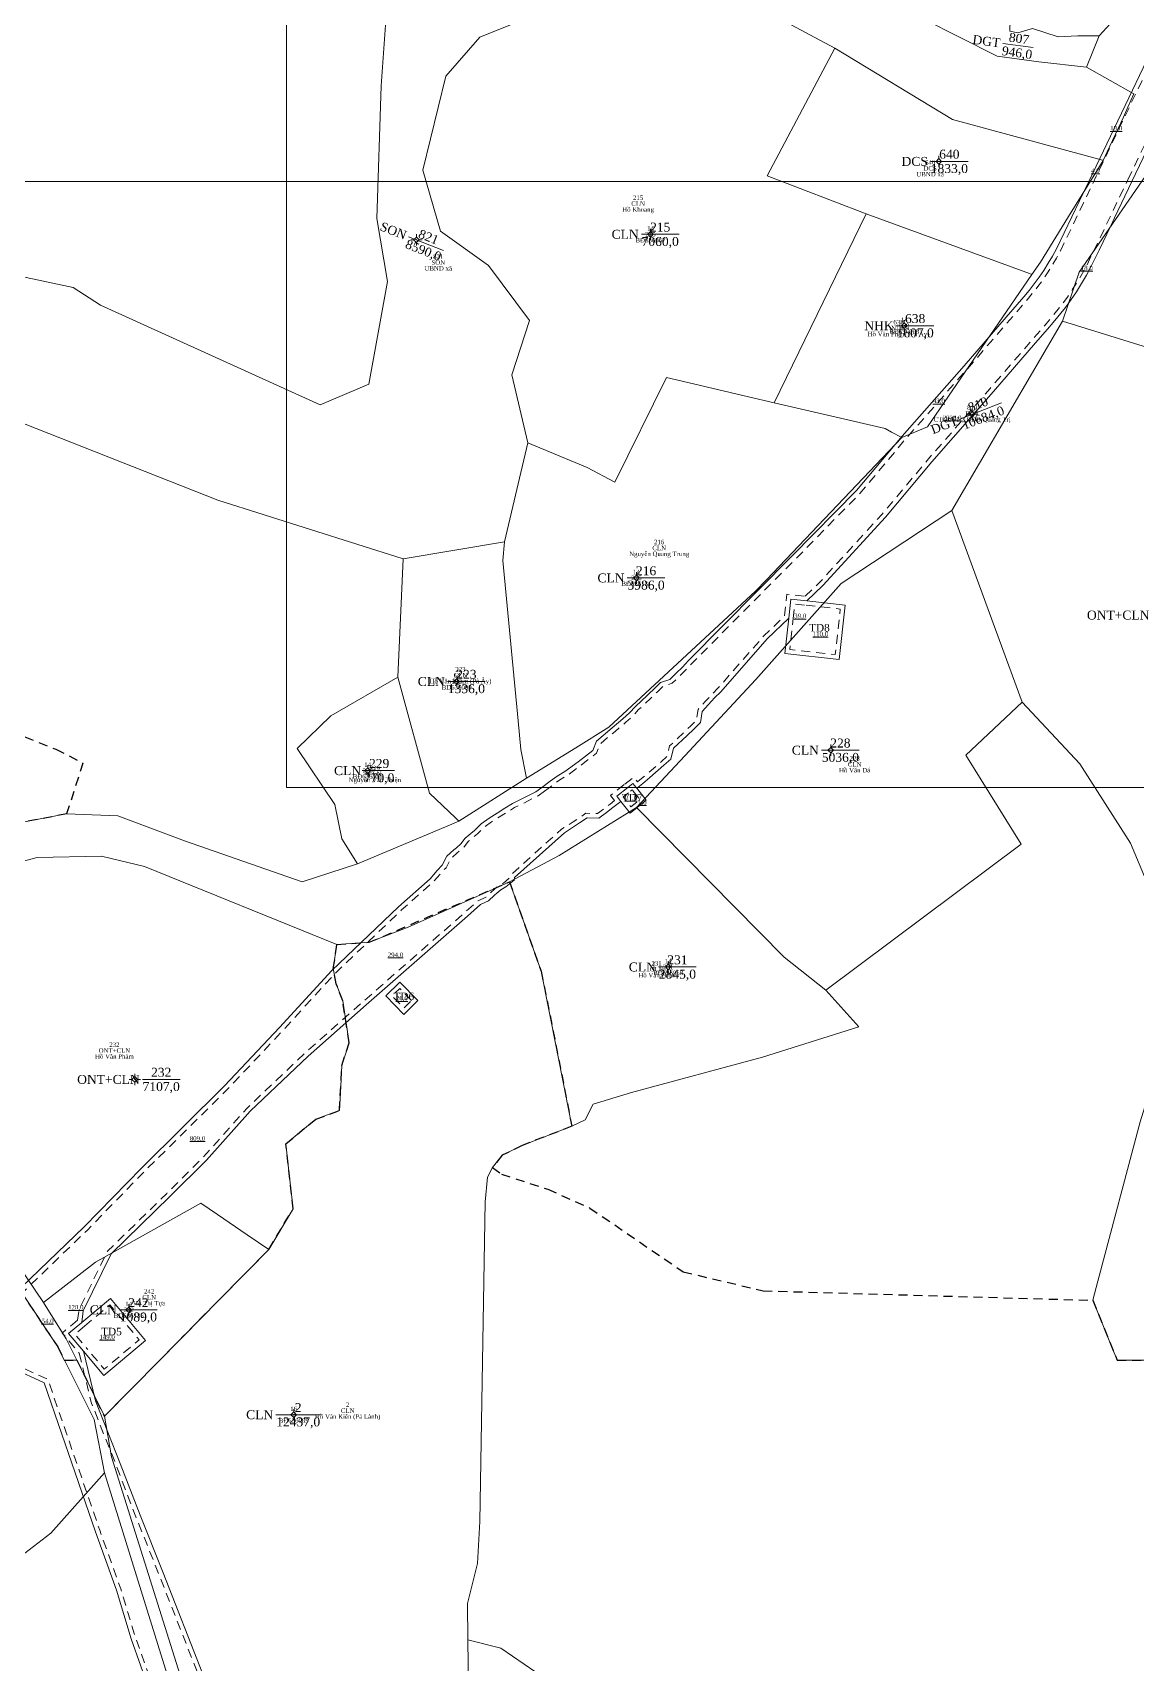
# Model space of a CAD drawing. Header units: metres. Extents: x 542180 to 550635, y 1840441 to 1846931.
# Drawn here: x 548022.1 to 548268.6, y 1840932.3 to 1841296.4 of the extents above; entities that cross this region are included whole.
import ezdxf
from ezdxf.enums import TextEntityAlignment as Align

# ---------------------------------------------------------------- set-up
doc = ezdxf.new("R2010")
doc.units = ezdxf.units.M
doc.header["$MEASUREMENT"] = 0
doc.linetypes.add('DGN Style 2', pattern=[3.355162, 2.013097, -1.342065])
for name, color, linetype, lineweight in [('Level 10', 7, 'Continuous', 0), ('Level 11', 7, 'Continuous', 0), ('Level 13', 7, 'Continuous', 0), ('Level 15', 7, 'Continuous', 0), ('Level 19', 7, 'Continuous', 0), ('Level 2', 7, 'Continuous', 0), ('Level 28', 7, 'Continuous', 0), ('Level 30', 7, 'Continuous', 0), ('Level 34', 7, 'Continuous', 0), ('Level 4', 7, 'Continuous', 0), ('Level 5', 7, 'Continuous', 0), ('Level 6', 7, 'Continuous', 0), ('Level 62', 7, 'Continuous', 0)]:
    doc.layers.add(name, color=color, linetype=linetype, lineweight=lineweight)
doc.styles.add('Style-Times New Roman', font='times.ttf')

# ---------------------------------------------------------------- blocks, each defined once
blk = doc.blocks.new('CENTRD')
at = {"layer": 'Level 11', "linetype": 'Continuous', "lineweight": 0}
h = blk.add_hatch(color=1, dxfattribs=at)
edge = h.paths.add_edge_path()
edge.add_arc((0, 0), 1.5, 0, 360)
at = {"layer": 'Level 11', "color": 1, "linetype": 'Continuous', "lineweight": 0}
for p, q in [((-6.25, 0), (-12.5, 0)), ((0, 6.25), (-6.25, 0)), ((-6.25, 0), (0, -6.25)), ((0, 12.5), (0, 6.25)), ((6.25, 0), (0, 6.25)), ((0, -6.25), (6.25, 0)), ((12.5, 0), (6.25, 0)), ((0, -6.25), (0, -12.5))]:
    blk.add_line(p, q, dxfattribs=at)
blk = doc.blocks.new('N_THUA_304')
at = {"layer": 'Level 13', "color": 1, "linetype": 'Continuous', "lineweight": 0}
blk.add_line((-2.038576, 0), (6.371424, 0), dxfattribs=at)
at = {"layer": 'Level 13', "color": 5, "linetype": 'Continuous', "lineweight": 0, "style": 'Style-Times New Roman'}
blk.add_text('215', height=2, dxfattribs=at).set_placement((2.166424, 1.6), align=Align.MIDDLE_CENTER)
at = {"layer": 'Level 2', "color": 3, "linetype": 'Continuous', "lineweight": 0, "style": 'Style-Times New Roman'}
blk.add_text('CLN', height=2, dxfattribs=at).set_placement((-2.638576, 0), align=Align.MIDDLE_RIGHT)
at = {"layer": 'Level 4', "color": 1, "linetype": 'Continuous', "lineweight": 0, "style": 'Style-Times New Roman'}
blk.add_text('7060,0', height=2, dxfattribs=at).set_placement((2.166424, -1.6), align=Align.MIDDLE_CENTER)
blk = doc.blocks.new('N_THUA_305')
at = {"layer": 'Level 13', "color": 1, "linetype": 'Continuous', "lineweight": 0}
blk.add_line((-2.042545, 0), (6.367455, 0), dxfattribs=at)
at = {"layer": 'Level 13', "color": 5, "linetype": 'Continuous', "lineweight": 0, "style": 'Style-Times New Roman'}
blk.add_text('216', height=2, dxfattribs=at).set_placement((2.162455, 1.6), align=Align.MIDDLE_CENTER)
at = {"layer": 'Level 2', "color": 3, "linetype": 'Continuous', "lineweight": 0, "style": 'Style-Times New Roman'}
blk.add_text('CLN', height=2, dxfattribs=at).set_placement((-2.642545, 0), align=Align.MIDDLE_RIGHT)
at = {"layer": 'Level 4', "color": 1, "linetype": 'Continuous', "lineweight": 0, "style": 'Style-Times New Roman'}
blk.add_text('3986,0', height=2, dxfattribs=at).set_placement((2.162455, -1.6), align=Align.MIDDLE_CENTER)
blk = doc.blocks.new('N_THUA_306')
at = {"layer": 'Level 13', "color": 1, "linetype": 'Continuous', "lineweight": 0}
blk.add_line((1.701696, 0), (10.111696, 0), dxfattribs=at)
at = {"layer": 'Level 13', "color": 5, "linetype": 'Continuous', "lineweight": 0, "style": 'Style-Times New Roman'}
blk.add_text('220', height=2, dxfattribs=at).set_placement((5.906696, 1.6), align=Align.MIDDLE_CENTER)
at = {"layer": 'Level 2', "color": 3, "linetype": 'Continuous', "lineweight": 0, "style": 'Style-Times New Roman'}
blk.add_text('ONT+CLN', height=2, dxfattribs=at).set_placement((1.101696, 0), align=Align.MIDDLE_RIGHT)
at = {"layer": 'Level 4', "color": 1, "linetype": 'Continuous', "lineweight": 0, "style": 'Style-Times New Roman'}
blk.add_text('7322,0', height=2, dxfattribs=at).set_placement((5.906696, -1.6), align=Align.MIDDLE_CENTER)
blk = doc.blocks.new('N_THUA_307')
at = {"layer": 'Level 13', "color": 1, "linetype": 'Continuous', "lineweight": 0}
blk.add_line((-2.042545, 0), (6.367455, 0), dxfattribs=at)
at = {"layer": 'Level 13', "color": 5, "linetype": 'Continuous', "lineweight": 0, "style": 'Style-Times New Roman'}
blk.add_text('223', height=2, dxfattribs=at).set_placement((2.162455, 1.6), align=Align.MIDDLE_CENTER)
at = {"layer": 'Level 2', "color": 3, "linetype": 'Continuous', "lineweight": 0, "style": 'Style-Times New Roman'}
blk.add_text('CLN', height=2, dxfattribs=at).set_placement((-2.642545, 0), align=Align.MIDDLE_RIGHT)
at = {"layer": 'Level 4', "color": 1, "linetype": 'Continuous', "lineweight": 0, "style": 'Style-Times New Roman'}
blk.add_text('1336,0', height=2, dxfattribs=at).set_placement((2.162455, -1.6), align=Align.MIDDLE_CENTER)
blk = doc.blocks.new('N_THUA_308')
at = {"layer": 'Level 13', "color": 1, "linetype": 'Continuous', "lineweight": 0}
blk.add_line((-2.041552, 0), (6.368448, 0), dxfattribs=at)
at = {"layer": 'Level 13', "color": 5, "linetype": 'Continuous', "lineweight": 0, "style": 'Style-Times New Roman'}
blk.add_text('228', height=2, dxfattribs=at).set_placement((2.163448, 1.6), align=Align.MIDDLE_CENTER)
at = {"layer": 'Level 2', "color": 3, "linetype": 'Continuous', "lineweight": 0, "style": 'Style-Times New Roman'}
blk.add_text('CLN', height=2, dxfattribs=at).set_placement((-2.641552, 0), align=Align.MIDDLE_RIGHT)
at = {"layer": 'Level 4', "color": 1, "linetype": 'Continuous', "lineweight": 0, "style": 'Style-Times New Roman'}
blk.add_text('5036,0', height=2, dxfattribs=at).set_placement((2.163448, -1.6), align=Align.MIDDLE_CENTER)
blk = doc.blocks.new('N_THUA_309')
at = {"layer": 'Level 13', "color": 1, "linetype": 'Continuous', "lineweight": 0}
blk.add_line((-0.872776, 0), (5.983224, 0), dxfattribs=at)
at = {"layer": 'Level 13', "color": 5, "linetype": 'Continuous', "lineweight": 0, "style": 'Style-Times New Roman'}
blk.add_text('229', height=2, dxfattribs=at).set_placement((2.555224, 1.6), align=Align.MIDDLE_CENTER)
at = {"layer": 'Level 2', "color": 3, "linetype": 'Continuous', "lineweight": 0, "style": 'Style-Times New Roman'}
blk.add_text('CLN', height=2, dxfattribs=at).set_placement((-1.472776, 0), align=Align.MIDDLE_RIGHT)
at = {"layer": 'Level 4', "color": 1, "linetype": 'Continuous', "lineweight": 0, "style": 'Style-Times New Roman'}
blk.add_text('770,0', height=2, dxfattribs=at).set_placement((2.555224, -1.6), align=Align.MIDDLE_CENTER)
blk = doc.blocks.new('N_THUA_310')
at = {"layer": 'Level 13', "color": 1, "linetype": 'Continuous', "lineweight": 0}
blk.add_line((-2.138268, 0), (6.271732, 0), dxfattribs=at)
at = {"layer": 'Level 13', "color": 5, "linetype": 'Continuous', "lineweight": 0, "style": 'Style-Times New Roman'}
blk.add_text('231', height=2, dxfattribs=at).set_placement((2.066732, 1.6), align=Align.MIDDLE_CENTER)
at = {"layer": 'Level 2', "color": 3, "linetype": 'Continuous', "lineweight": 0, "style": 'Style-Times New Roman'}
blk.add_text('CLN', height=2, dxfattribs=at).set_placement((-2.738268, 0), align=Align.MIDDLE_RIGHT)
at = {"layer": 'Level 4', "color": 1, "linetype": 'Continuous', "lineweight": 0, "style": 'Style-Times New Roman'}
blk.add_text('2845,0', height=2, dxfattribs=at).set_placement((2.066732, -1.6), align=Align.MIDDLE_CENTER)
blk = doc.blocks.new('N_THUA_311')
at = {"layer": 'Level 13', "color": 1, "linetype": 'Continuous', "lineweight": 0}
blk.add_line((1.698706, 0), (10.108706, 0), dxfattribs=at)
at = {"layer": 'Level 13', "color": 5, "linetype": 'Continuous', "lineweight": 0, "style": 'Style-Times New Roman'}
blk.add_text('232', height=2, dxfattribs=at).set_placement((5.903706, 1.6), align=Align.MIDDLE_CENTER)
at = {"layer": 'Level 2', "color": 3, "linetype": 'Continuous', "lineweight": 0, "style": 'Style-Times New Roman'}
blk.add_text('ONT+CLN', height=2, dxfattribs=at).set_placement((1.098706, 0), align=Align.MIDDLE_RIGHT)
at = {"layer": 'Level 4', "color": 1, "linetype": 'Continuous', "lineweight": 0, "style": 'Style-Times New Roman'}
blk.add_text('7107,0', height=2, dxfattribs=at).set_placement((5.903706, -1.6), align=Align.MIDDLE_CENTER)
blk = doc.blocks.new('N_THUA_312')
at = {"layer": 'Level 13', "color": 1, "linetype": 'Continuous', "lineweight": 0}
blk.add_line((-2.047505, 0), (6.362495, 0), dxfattribs=at)
at = {"layer": 'Level 13', "color": 5, "linetype": 'Continuous', "lineweight": 0, "style": 'Style-Times New Roman'}
blk.add_text('242', height=2, dxfattribs=at).set_placement((2.157495, 1.6), align=Align.MIDDLE_CENTER)
at = {"layer": 'Level 2', "color": 3, "linetype": 'Continuous', "lineweight": 0, "style": 'Style-Times New Roman'}
blk.add_text('CLN', height=2, dxfattribs=at).set_placement((-2.647505, 0), align=Align.MIDDLE_RIGHT)
at = {"layer": 'Level 4', "color": 1, "linetype": 'Continuous', "lineweight": 0, "style": 'Style-Times New Roman'}
blk.add_text('1089,0', height=2, dxfattribs=at).set_placement((2.157495, -1.6), align=Align.MIDDLE_CENTER)
blk = doc.blocks.new('N_THUA_313')
at = {"layer": 'Level 13', "color": 1, "linetype": 'Continuous', "lineweight": 0}
blk.add_line((-1.777079, 0), (6.632921, 0), dxfattribs=at)
at = {"layer": 'Level 13', "color": 5, "linetype": 'Continuous', "lineweight": 0, "style": 'Style-Times New Roman'}
blk.add_text('638', height=2, dxfattribs=at).set_placement((2.427921, 1.6), align=Align.MIDDLE_CENTER)
at = {"layer": 'Level 2', "color": 3, "linetype": 'Continuous', "lineweight": 0, "style": 'Style-Times New Roman'}
blk.add_text('NHK', height=2, dxfattribs=at).set_placement((-2.377079, 0), align=Align.MIDDLE_RIGHT)
at = {"layer": 'Level 4', "color": 1, "linetype": 'Continuous', "lineweight": 0, "style": 'Style-Times New Roman'}
blk.add_text('1607,0', height=2, dxfattribs=at).set_placement((2.427921, -1.6), align=Align.MIDDLE_CENTER)
blk = doc.blocks.new('N_THUA_314')
at = {"layer": 'Level 13', "color": 1, "linetype": 'Continuous', "lineweight": 0}
blk.add_line((-1.84954, 0), (6.56046, 0), dxfattribs=at)
at = {"layer": 'Level 13', "color": 5, "linetype": 'Continuous', "lineweight": 0, "style": 'Style-Times New Roman'}
blk.add_text('640', height=2, dxfattribs=at).set_placement((2.35546, 1.6), align=Align.MIDDLE_CENTER)
at = {"layer": 'Level 2', "color": 3, "linetype": 'Continuous', "lineweight": 0, "style": 'Style-Times New Roman'}
blk.add_text('DCS', height=2, dxfattribs=at).set_placement((-2.44954, 0), align=Align.MIDDLE_RIGHT)
at = {"layer": 'Level 4', "color": 1, "linetype": 'Continuous', "lineweight": 0, "style": 'Style-Times New Roman'}
blk.add_text('1833,0', height=2, dxfattribs=at).set_placement((2.35546, -1.6), align=Align.MIDDLE_CENTER)
blk = doc.blocks.new('N_THUA_316')
at = {"layer": 'Level 13', "color": 1, "linetype": 'Continuous', "lineweight": 0}
blk.add_line((-0.629344, 0.087109), (6.161911, -0.852883), dxfattribs=at)
at = {"layer": 'Level 13', "color": 5, "linetype": 'Continuous', "lineweight": 0, "style": 'Style-Times New Roman'}
blk.add_text('807', height=2, rotation=352.119645, dxfattribs=at).set_placement((2.985652, 1.202004), align=Align.MIDDLE_CENTER)
at = {"layer": 'Level 2', "color": 3, "linetype": 'Continuous', "lineweight": 0, "style": 'Style-Times New Roman'}
blk.add_text('DGT', height=2, rotation=352.119645, dxfattribs=at).set_placement((-1.223678, 0.169372), align=Align.MIDDLE_RIGHT)
at = {"layer": 'Level 4', "color": 1, "linetype": 'Continuous', "lineweight": 0, "style": 'Style-Times New Roman'}
blk.add_text('946,0', height=2, rotation=352.119645, dxfattribs=at).set_placement((2.546916, -1.967777), align=Align.MIDDLE_CENTER)
blk = doc.blocks.new('N_THUA_317')
at = {"layer": 'Level 13', "color": 1, "linetype": 'Continuous', "lineweight": 0}
blk.add_line((-2.771403, -1.074928), (6.516439, 2.527493), dxfattribs=at)
at = {"layer": 'Level 13', "color": 5, "linetype": 'Continuous', "lineweight": 0, "style": 'Style-Times New Roman'}
blk.add_text('810', height=2, rotation=21.199484, dxfattribs=at).set_placement((1.293932, 2.218006), align=Align.MIDDLE_CENTER)
at = {"layer": 'Level 2', "color": 3, "linetype": 'Continuous', "lineweight": 0, "style": 'Style-Times New Roman'}
blk.add_text('DGT', height=2, rotation=21.199484, dxfattribs=at).set_placement((-3.3308, -1.291898), align=Align.MIDDLE_RIGHT)
at = {"layer": 'Level 4', "color": 1, "linetype": 'Continuous', "lineweight": 0, "style": 'Style-Times New Roman'}
blk.add_text('10684,0', height=2, rotation=21.199484, dxfattribs=at).set_placement((2.451104, -0.765441), align=Align.MIDDLE_CENTER)
blk = doc.blocks.new('N_THUA_319')
at = {"layer": 'Level 13', "color": 1, "linetype": 'Continuous', "lineweight": 0}
blk.add_line((-1.774494, 0.698723), (6.050722, -2.382526), dxfattribs=at)
at = {"layer": 'Level 13', "color": 5, "linetype": 'Continuous', "lineweight": 0, "style": 'Style-Times New Roman'}
blk.add_text('821', height=2, rotation=338.507514, dxfattribs=at).set_placement((2.72432, 0.646844), align=Align.MIDDLE_CENTER)
at = {"layer": 'Level 2', "color": 3, "linetype": 'Continuous', "lineweight": 0, "style": 'Style-Times New Roman'}
blk.add_text('SON', height=2, rotation=338.507514, dxfattribs=at).set_placement((-2.332774, 0.918551), align=Align.MIDDLE_RIGHT)
at = {"layer": 'Level 4', "color": 1, "linetype": 'Continuous', "lineweight": 0, "style": 'Style-Times New Roman'}
blk.add_text('8590,0', height=2, rotation=338.507514, dxfattribs=at).set_placement((1.551907, -2.330646), align=Align.MIDDLE_CENTER)
blk = doc.blocks.new('N_THUA_333')
at = {"layer": 'Level 13', "color": 1, "linetype": 'Continuous', "lineweight": 0}
blk.add_line((-3.985218, 0), (5.976782, 0), dxfattribs=at)
at = {"layer": 'Level 13', "color": 5, "linetype": 'Continuous', "lineweight": 0, "style": 'Style-Times New Roman'}
blk.add_text('2', height=2, dxfattribs=at).set_placement((0.995782, 1.6), align=Align.MIDDLE_CENTER)
at = {"layer": 'Level 2', "color": 3, "linetype": 'Continuous', "lineweight": 0, "style": 'Style-Times New Roman'}
blk.add_text('CLN', height=2, dxfattribs=at).set_placement((-4.585218, 0), align=Align.MIDDLE_RIGHT)
at = {"layer": 'Level 4', "color": 1, "linetype": 'Continuous', "lineweight": 0, "style": 'Style-Times New Roman'}
blk.add_text('12437,0', height=2, dxfattribs=at).set_placement((0.995782, -1.6), align=Align.MIDDLE_CENTER)

msp = doc.modelspace()

# ---------------------------------------------------------------- linework, layer by layer
at = {"layer": 'Level 10', "color": 7, "lineweight": 0}
for p, q in [((548257.45, 1841288.67), (548260.26, 1841295.69)), ((548187.74, 1841213.76), (548208.27, 1841255.94)), ((548227.42, 1841189.73), (548252.1, 1841231.94)), ((548252.1, 1841231.94), (548340.64, 1841204.58)), ((548127.53, 1841182.67), (548132.72, 1841204.77)), ((548227.42, 1841189.73), (548243.13, 1841146.9)), ((548104.88, 1841178.87), (548127.53, 1841182.67)), ((548103.68, 1841152.45), (548104.88, 1841178.87)), ((548117.31, 1841120.36), (548132.42, 1841129.9)), ((548029.21, 1841000), (548031.98, 1841000))]:
    msp.add_line(p, q, dxfattribs=at)
at = {"layer": 'Level 10', "color": 7, "lineweight": 0, "flags": 128}
for points in [[(548125.33, 1841315.26), (548134.3604, 1841319.3574), (548138.84, 1841321.39), (548174.23, 1841319.96), (548202.3, 1841310.54), (548213.77, 1841306.17), (548221, 1841299.49), (548237.51, 1841291.12), (548246.83, 1841289.83), (548257.45, 1841288.67)], [(548104.88, 1841178.87), (548063.47, 1841191.99), (548014.76, 1841211.17), (548000, 1841212.3), (548000, 1841233.45), (548000, 1841246.09), (548000, 1841246.1), (548031.15, 1841239.49), (548037.31, 1841235.52), (548086.36, 1841213.27), (548097.19, 1841217.87), (548101.36, 1841240.82), (548098.96, 1841254.89), (548099.93, 1841284.51), (548101.08, 1841300.16), (548118.0374, 1841310.719), (548125.33, 1841315.26)], [(548249.95, 1841314.24), (548247.56, 1841315.52), (548244.26, 1841314.96), (548242.66, 1841306.53), (548240.38, 1841299.34), (548240.32, 1841296.73), (548242.09, 1841296.32), (548245.37, 1841297.27), (548251.13, 1841295.48), (548255.54, 1841295.67), (548260.26, 1841295.69)], [(548132.72, 1841204.77), (548129.14, 1841220.01), (548133.05, 1841232.09), (548123.94, 1841244.41), (548113.18, 1841252.06), (548109.27, 1841265.65), (548114.39, 1841286.66), (548121.96, 1841295.35), (548129.6124, 1841298.4592), (548145.273, 1841304.822), (548147.68, 1841305.8), (548162.5, 1841306.69), (548182.7, 1841302.85), (548201.23, 1841292.91)], [(548260.26, 1841295.69), (548263.54, 1841299.23), (548265.23, 1841302.75), (548265.25, 1841308.5)], [(548201.23, 1841292.91), (548186.15, 1841264.38), (548208.27, 1841255.94)], [(548201.23, 1841292.91), (548227.55, 1841276.98), (548261.0516, 1841267.8803), (548261.2, 1841267.84)], [(548261.2, 1841267.84), (548262.0841, 1841269.7402), (548265.69, 1841277.49), (548266.7185, 1841279.7789), (548268.04, 1841282.72), (548257.45, 1841288.67)], [(548252.1, 1841231.94), (548255.85, 1841242.91), (548275.02, 1841270.76)], [(548245.27, 1841242.38), (548247.18, 1841245.17), (548253.4509, 1841255.31), (548259.5312, 1841265.1417), (548261.2, 1841267.84)], [(548208.27, 1841255.94), (548244.7302, 1841242.5778), (548245.27, 1841242.38)], [(548339.9, 1841256), (548350.52, 1841245.42), (548356.68, 1841232.5), (548361.2, 1841204.17), (548363.19, 1841197.63), (548338.55, 1841172.86), (548329.01, 1841163.46), (548299.88, 1841097.28), (548318.96, 1841093.03), (548318.88, 1841077.08), (548324.23, 1841053), (548319.37, 1841035.41), (548309.02, 1841009.11), (548307.22, 1841000), (548264.32, 1841000), (548258.84, 1841013.36), (548259.9807, 1841017.6403), (548269.46, 1841053.21), (548284.26, 1841100.76)], [(548216.22, 1841205.96), (548221.99, 1841208.39), (548245.27, 1841242.38)], [(548132.72, 1841204.77), (548145.99, 1841199.26), (548152.15, 1841196.03), (548163.64, 1841219.37), (548168.4471, 1841218.251), (548181.9739, 1841215.1022), (548187.74, 1841213.76)], [(548187.74, 1841213.76), (548212.53, 1841207.99), (548213.93, 1841207.2198), (548216.22, 1841205.96)], [(548132.42, 1841129.9), (548143.4349, 1841136.7438), (548150.8, 1841141.32), (548183.58, 1841171.68), (548185.9655, 1841174.1854), (548216.22, 1841205.96)], [(548156.99, 1841123.36), (548167.79, 1841134.89), (548183.64, 1841151.95), (548202.68, 1841173.4), (548227.42, 1841189.73)], [(548127.53, 1841182.67), (548127.14, 1841178.52), (548130.5281, 1841142.703), (548131.13, 1841136.34), (548132.42, 1841129.9)], [(548094.69, 1841110.79), (548091.18, 1841116.36), (548089.63, 1841124.03), (548081.2, 1841136.57), (548088.68, 1841143.87), (548103.68, 1841152.45)], [(548103.68, 1841152.45), (548110.75, 1841126.59), (548116.5656, 1841121.067), (548117.31, 1841120.36)], [(548199.24, 1841082.63), (548242.87, 1841115.17), (548230.52, 1841135.09), (548243.13, 1841146.9)], [(548243.13, 1841146.9), (548256, 1841133.11), (548267.28, 1841115.44), (548273.12, 1841101.56), (548284.26, 1841100.76)], [(548000, 1841114.24), (548002.0295, 1841114.9391), (548012.722, 1841118.6221), (548013.79, 1841118.99), (548018.5989, 1841119.8805), (548019.1501, 1841119.9826), (548029.72, 1841121.94), (548041.17, 1841121.56), (548056.02, 1841115.91), (548082.35, 1841106.81), (548094.69, 1841110.79)], [(548094.69, 1841110.79), (548115.7262, 1841119.6899), (548117.31, 1841120.36)], [(548128.63, 1841106.8), (548139.72, 1841112.68), (548156.99, 1841123.36)], [(548156.99, 1841123.36), (548189.92, 1841090), (548199.24, 1841082.63)], [(548000, 1841105.95), (548001.73, 1841106.58), (548023.12, 1841112.26), (548037.5, 1841112.51), (548047.09, 1841110.19), (548090.09, 1841092.77)], [(548090.09, 1841092.77), (548097.3, 1841093.29), (548098.124, 1841093.6096), (548105.99, 1841096.66), (548126.9929, 1841106.0668), (548128.63, 1841106.8)], [(548128.63, 1841106.8), (548131.58, 1841098.42), (548135.7, 1841086.82), (548140.91, 1841060.57), (548142.52, 1841052.21)], [(548090.09, 1841092.77), (548089.27, 1841087.42), (548089.9, 1841084.04), (548091.3588, 1841080.2392), (548091.37, 1841080.21), (548092.79, 1841070.86), (548091.18, 1841065.8), (548090.8403, 1841059.6796), (548090.62, 1841055.71), (548088.3489, 1841054.8924), (548085.37, 1841053.82), (548078.64, 1841048.32), (548079.411, 1841041.5165), (548080.29, 1841033.76), (548074.88, 1841024.74)], [(548142.52, 1841052.21), (548145.49, 1841053.67), (548147.31, 1841057.16), (548155.82, 1841059.76), (548185.13, 1841067.63), (548206.63, 1841074.4), (548199.24, 1841082.63)], [(548000, 1841059.6), (548005.13, 1841045.9), (548013.61, 1841028.97), (548024.58, 1841012.84)], [(548119.28, 1840937.58), (548119.21, 1840945.67), (548121.48, 1840954.63), (548121.96, 1840963.96), (548123.15, 1841035.37), (548123.68, 1841040.83), (548124.85, 1841043.04), (548126.97, 1841045.74), (548131.44, 1841047.96), (548142.52, 1841052.21)], [(548024.58, 1841012.84), (548036.16, 1841021.86), (548059.72, 1841035.03), (548063.4129, 1841032.5234), (548070.0677, 1841028.0064), (548074.88, 1841024.74)], [(548011.9, 1841026.69), (548027.72, 1841002.94), (548029.2, 1841000), (548029.21, 1841000)], [(548038.15, 1840987.46), (548050.3653, 1840999.8582), (548064.0185, 1841013.7159), (548074.88, 1841024.74)], [(548024.58, 1841012.84), (548029.64, 1841004.77), (548031.98, 1841000)], [(548029.21, 1841000), (548035.9, 1840986.74), (548038.15, 1840974.83)], [(548031.98, 1841000), (548031.99, 1841000), (548038.15, 1840987.46)], [(548038.15, 1840987.46), (548039.77, 1840978.45), (548058.71, 1840918.07), (548076.52, 1840868.83)], [(548007.74, 1840947.2), (548026.2, 1840961.4), (548038.15, 1840974.83)], [(548038.15, 1840974.83), (548055.9, 1840917.87), (548074.4, 1840867.28), (548076.0531, 1840862.9986), (548078.4, 1840856.92)], [(548076.52, 1840868.83), (548076.9068, 1840869.5116), (548084.51, 1840882.91), (548086.5955, 1840884.3158), (548096.69, 1840891.12), (548110.86, 1840909.06), (548116.91, 1840918.47), (548119.46, 1840926.73), (548119.28, 1840937.58)], [(548119.28, 1840937.58), (548126.71, 1840935.67), (548144.94, 1840923.19), (548147.47, 1840899.46), (548145.96, 1840893.46), (548144.59, 1840886.11), (548144.81, 1840880.52), (548145.37, 1840878.01), (548144.34, 1840871.92), (548141.7, 1840866), (548142.53, 1840860.37), (548145.31, 1840847.02), (548142.17, 1840830.31)]]:
    msp.add_lwpolyline(points, dxfattribs=at)
at = {"layer": 'Level 30', "color": 5, "linetype": 'Continuous', "lineweight": 0}
for p, q in [((548156.9089, 1841127.8482), (548157.0416, 1841127.6809)), ((548157.0416, 1841127.6809), (548157.2457, 1841127.8482))]:
    msp.add_line(p, q, dxfattribs=at)
at = {"layer": 'Level 30', "color": 5, "linetype": 'Continuous', "lineweight": 0, "flags": 128}
for points in [[(548257.9459, 1841263.1113), (548279.0666, 1841307.2477)], [(548267.5966, 1841263.1113), (548286.0558, 1841301.6859)], [(548135.8367, 1841127.8482), (548137.7189, 1841129.2379), (548139.2776, 1841130.4132), (548140.9784, 1841131.3927), (548143.9137, 1841133.5835), (548147.1887, 1841136.1313), (548148.0233, 1841138.2022), (548151.5565, 1841141.1397), (548153.9557, 1841143.217), (548155.4071, 1841144.5075), (548156.7285, 1841145.9401), (548159.4103, 1841148.4446), (548159.5633, 1841148.5904), (548160.9607, 1841149.9367), (548162.3445, 1841151.2969), (548164.4052, 1841151.9891), (548165.8094, 1841153.3439), (548167.2297, 1841154.7356), (548168.5861, 1841156.206), (548191.7592, 1841179.5549), (548206.0846, 1841194.1257), (548216.2853, 1841206.2835), (548230.1145, 1841221.9848), (548239.5262, 1841232.8524), (548243.452, 1841237.3856), (548244.6432, 1841238.8104), (548245.7863, 1841240.2741), (548246.8799, 1841241.7752), (548247.9229, 1841243.3118), (548248.9142, 1841244.8823), (548249.8525, 1841246.485), (548250.7369, 1841248.1181), (548255.8829, 1841258.8002), (548257.9459, 1841263.1113)], [(548194.996, 1841169.5201), (548198.5954, 1841172.9721), (548212.5655, 1841188.2066), (548222.9086, 1841200.5475), (548236.6951, 1841216.2858), (548246.1068, 1841227.1534), (548248.7254, 1841230.1771), (548250.0368, 1841231.6914), (548252.7358, 1841235.0313), (548254.0003, 1841236.7668), (548255.2062, 1841238.5436), (548256.3523, 1841240.3595), (548257.4372, 1841242.2126), (548258.4598, 1841244.1008), (548260.2822, 1841247.8262), (548262.8721, 1841253.2384), (548263.7354, 1841255.0425), (548267.5966, 1841263.1113)], [(548194.996, 1841169.5201), (548203.5884, 1841168.5738), (548202.2529, 1841156.4471), (548190.1262, 1841157.7826), (548190.9964, 1841165.6843)], [(548190.9964, 1841165.6843), (548191.4617, 1841169.9093), (548194.996, 1841169.5201)], [(548157.2457, 1841127.8482), (548158.3629, 1841128.7642), (548159.9586, 1841130.0995), (548163.1095, 1841132.8175), (548164.6644, 1841134.2001), (548165.2682, 1841136.6209), (548168.2877, 1841139.4438), (548169.7761, 1841140.8778), (548171.2501, 1841142.3266), (548171.6477, 1841144.8384), (548173.0409, 1841146.3455), (548174.3964, 1841147.8346), (548175.8145, 1841149.2455), (548186.1448, 1841161.0314), (548190.9964, 1841165.6843)], [(548019.6708, 1841016.2837), (548033.6529, 1841029.7613), (548046.4083, 1841042.8576), (548064.9933, 1841061.2565), (548077.2519, 1841074.2477), (548088.9173, 1841087.0228), (548103.8363, 1841101.2391), (548110.8892, 1841107.4919), (548112.4891, 1841109.2936), (548113.6111, 1841110.5307), (548114.6458, 1841112.4884), (548116.1993, 1841113.9115), (548116.7511, 1841114.4034), (548117.781, 1841115.3032), (548118.7292, 1841116.5545), (548120.815, 1841118.2562), (548122.3137, 1841119.7763), (548124.0452, 1841120.9984), (548125.8326, 1841122.1383), (548127.564, 1841123.2021), (548129.2723, 1841124.2484), (548134.5198, 1841126.8759), (548135.8367, 1841127.8482)], [(548153.4992, 1841124.7446), (548152.5775, 1841125.9066), (548155.0253, 1841127.8482)], [(548157.0416, 1841127.6809), (548159.1644, 1841125.0047), (548155.5605, 1841122.146), (548153.4992, 1841124.7446)], [(548155.0253, 1841127.8482), (548156.1815, 1841128.7653), (548156.9089, 1841127.8482)], [(548033.0882, 1841008.3745), (548033.4396, 1841011.0397), (548039.697, 1841023.7431), (548052.7839, 1841036.5093), (548060.9732, 1841044.6224), (548070.7153, 1841055.559), (548083.6608, 1841067.8661), (548096.6327, 1841079.3405), (548119.2572, 1841099.1597), (548120.7494, 1841100.4963), (548122.164, 1841101.7384), (548123.9253, 1841102.5593), (548125.2785, 1841103.7988), (548125.759, 1841104.2272), (548126.6561, 1841105.011), (548127.8148, 1841105.7033), (548129.6213, 1841107.1771), (548129.7335, 1841107.7647), (548140.8676, 1841117.7275), (548143.3507, 1841119.3474), (548144.2453, 1841119.9354), (548145.9632, 1841121.0835), (548148.5682, 1841121.0219), (548150.2418, 1841122.2596), (548151.6967, 1841123.3568), (548153.4992, 1841124.7446)], [(548108.1659, 1841080.2719), (548104.1103, 1841084.4181), (548100.9648, 1841081.3414), (548105.0205, 1841077.1952), (548108.1659, 1841080.2719)], [(548033.0882, 1841008.3745), (548039.5146, 1841013.7635), (548047.3537, 1841004.4153), (548038.0054, 1840996.5762), (548033.4651, 1841001.9906)], [(548033.0882, 1841008.3745), (548030.1664, 1841005.9244), (548033.4651, 1841001.9906)], [(548033.4651, 1841001.9906), (548036.1436, 1840990.9281), (548041.69, 1840976.9175), (548046.1107, 1840965.3586), (548051.2876, 1840952.4858), (548060.1423, 1840929.8945), (548063.4982, 1840921.3217), (548074.4603, 1840891.4971), (548081.4075, 1840872.7493), (548086.0716, 1840860.5037), (548089.3598, 1840851.4582), (548093.0467, 1840841.0415), (548093.7757, 1840838.9819)], [(548017.6003, 1840998.2127), (548024.7201, 1840994.9571), (548028.682, 1840983.4897), (548036.1612, 1840961.6937), (548040.8613, 1840948.6453), (548044.1266, 1840937.7883), (548048.4354, 1840925.5823)]]:
    msp.add_lwpolyline(points, dxfattribs=at)
at = {"layer": 'Level 34', "color": 2, "linetype": 'DGN Style 2', "lineweight": 30}
for p, q in [((548001.73, 1841146.65), (548027.27, 1841136.4)), ((548027.27, 1841136.4), (548033.36, 1841133.32)), ((548033.36, 1841133.32), (548029.72, 1841121.94)), ((548029.72, 1841121.94), (548013.79, 1841118.99)), ((548097.3, 1841093.29), (548128.63, 1841106.8)), ((548128.63, 1841106.8), (548135.7, 1841086.82)), ((548089.27, 1841087.42), (548090.09, 1841092.77)), ((548090.09, 1841092.77), (548097.3, 1841093.29)), ((548089.9, 1841084.04), (548089.27, 1841087.42)), ((548091.37, 1841080.21), (548089.9, 1841084.04)), ((548135.7, 1841086.82), (548140.91, 1841060.57)), ((548092.79, 1841070.86), (548091.37, 1841080.21)), ((548091.18, 1841065.8), (548092.79, 1841070.86)), ((548090.62, 1841055.71), (548091.18, 1841065.8)), ((548140.91, 1841060.57), (548142.52, 1841052.21)), ((548085.37, 1841053.82), (548090.62, 1841055.71)), ((548078.64, 1841048.32), (548085.37, 1841053.82)), ((548142.52, 1841052.21), (548131.44, 1841047.96)), ((548080.29, 1841033.76), (548078.64, 1841048.32)), ((548131.44, 1841047.96), (548126.97, 1841045.74)), ((548126.97, 1841045.74), (548124.85, 1841043.04)), ((548124.85, 1841043.04), (548126.81, 1841041.52)), ((548126.81, 1841041.52), (548137.18, 1841038.14)), ((548137.18, 1841038.14), (548146.56, 1841033.97)), ((548074.88, 1841024.74), (548080.29, 1841033.76)), ((548146.56, 1841033.97), (548167.4, 1841019.73)), ((548011.9, 1841026.69), (548027.72, 1841002.94)), ((548038.15, 1840987.46), (548074.88, 1841024.74)), ((548167.4, 1841019.73), (548185.29, 1841015.48)), ((548185.29, 1841015.48), (548258.84, 1841013.36)), ((548258.84, 1841013.36), (548264.32, 1841000)), ((548027.72, 1841002.94), (548029.2, 1841000)), ((548029.2, 1841000), (548031.98, 1841000)), ((548031.98, 1841000), (548038.15, 1840987.46)), ((548264.32, 1841000), (548307.22, 1841000))]:
    msp.add_line(p, q, dxfattribs=at)
msp.add_point((548038.15, 1840987.46), dxfattribs=at)
at = {"layer": 'Level 6', "color": 2, "linetype": 'DGN Style 2', "lineweight": 0}
msp.add_line((548156.125434, 1841127.226766), (548156.258134, 1841127.059466), dxfattribs=at)
at = {"layer": 'Level 6', "color": 2, "linetype": 'DGN Style 2', "lineweight": 0, "flags": 128}
for points in [[(548266.694561, 1841263.542955), (548286.017629, 1841303.922841), (548286.858985, 1841305.669228), (548287.703792, 1841307.21723), (548288.654163, 1841308.7122), (548289.701897, 1841310.140559), (548290.842561, 1841311.496014), (548292.071013, 1841312.772369), (548293.381734, 1841313.964113), (548294.768866, 1841315.065901), (548296.226422, 1841316.072796), (548297.747692, 1841316.980466), (548299.248476, 1841317.745085), (548300.413278, 1841318.506169), (548300.925732, 1841318.710013), (548302.631101, 1841319.150069), (548302.918393, 1841319.238391), (548304.183394, 1841319.582109), (548305.831501, 1841320.444037), (548307.758825, 1841320.711457), (548309.744423, 1841320.868666), (548311.829792, 1841320.654038), (548314.023172, 1841320.540036), (548318.583954, 1841318.28552), (548329.885184, 1841319.688462), (548342.449752, 1841319.249449), (548355.281416, 1841320.241503), (548367.77495, 1841320.629325), (548369.829734, 1841320.520087), (548370.98824, 1841320.458389), (548371.928882, 1841320.429698), (548374.2084, 1841320.41449), (548376.440818, 1841320.474935), (548378.632742, 1841320.828118), (548380.856888, 1841321.283256), (548383.068867, 1841321.813287), (548385.310778, 1841322.430185), (548387.555219, 1841322.886426), (548389.662712, 1841323.620565), (548391.791931, 1841324.442763), (548393.892541, 1841325.335421), (548395.962203, 1841326.297663), (548398.001094, 1841327.329542), (548399.342954, 1841328.056358), (548399.994861, 1841328.423543), (548401.962859, 1841329.590372), (548403.886273, 1841330.819227), (548405.767698, 1841332.111457), (548407.530134, 1841333.410522), (548409.051834, 1841335.155184), (548410.854533, 1841336.679282), (548412.536714, 1841338.200528), (548414.170081, 1841339.7796), (548415.027152, 1841340.652007), (548415.718935, 1841341.379879), (548417.132097, 1841343.162551), (548418.615066, 1841344.915041), (548420.018481, 1841346.690275), (548421.361885, 1841348.511341), (548422.526084, 1841350.204794), (548422.917131, 1841352.623057), (548424.160628, 1841354.718517), (548425.234284, 1841356.673207), (548426.24212, 1841358.662573), (548427.183158, 1841360.684361), (548428.056299, 1841362.736469), (548428.860479, 1841364.81648), (548429.595002, 1841366.922212), (548430.258874, 1841369.051174), (548430.802447, 1841371.023454), (548430.500335, 1841373.375879), (548430.97944, 1841375.712075), (548431.349633, 1841377.882303), (548431.639668, 1841380.008263), (548431.619601, 1841382.163408), (548431.524572, 1841384.368298), (548431.449933, 1841385.458112), (548431.002891, 1841390.482079), (548430.567998, 1841397.919174), (548430.317613, 1841412.608848), (548431.329116, 1841430.299477), (548435.10564, 1841446.84675), (548436.123871, 1841453.563429), (548441.164781, 1841461.947089), (548444.70213, 1841467.423159), (548445.988459, 1841468.909338), (548446.280934, 1841469.494558), (548447.032872, 1841470.656165), (548448.195544, 1841472.330278), (548449.321744, 1841474.199904), (548450.971487, 1841475.605685), (548451.879277, 1841477.246777), (548452.505633, 1841478.413897), (548453.778651, 1841480.876139), (548454.717597, 1841482.775593), (548455.865735, 1841484.50033), (548456.687257, 1841486.299437), (548458.156843, 1841489.711156), (548458.305959, 1841490.072505), (548459.072672, 1841491.980093), (548459.786633, 1841493.838587), (548460.253149, 1841495.851951), (548460.948952, 1841497.84409), (548461.714385, 1841500.16016), (548462.210398, 1841501.742663), (548462.796223, 1841503.706864), (548463.394765, 1841505.832139), (548464.56225, 1841507.634157), (548464.963561, 1841509.461969), (548465.40115, 1841511.990966), (548465.963077, 1841515.47955), (548467.437026, 1841521.861283), (548468.314583, 1841524.985102), (548469.050189, 1841527.742909), (548469.43894, 1841529.599422), (548469.226065, 1841531.712972), (548469.689593, 1841534.756737), (548469.846366, 1841535.909967), (548470.107539, 1841538.030845), (548470.660127, 1841540.025821), (548470.823763, 1841542.620693), (548471.834681, 1841543.030357), (548472.402486, 1841543.352066), (548473.93428, 1841543.941999), (548476.058353, 1841544.110313), (548476.377259, 1841548.186778), (548473.267748, 1841553.489267), (548472.415001, 1841566.120177), (548473.225033, 1841572.613302), (548473.564739, 1841575.824793), (548473.646259, 1841576.569666), (548473.890048, 1841578.647365), (548474.69721, 1841580.51075), (548474.866802, 1841582.281754), (548475.074223, 1841584.213222), (548475.303571, 1841586.142259), (548475.527707, 1841587.859142), (548474.948258, 1841589.908032), (548475.277397, 1841592.047106), (548475.59673, 1841593.976095), (548476.299522, 1841597.811369), (548476.684835, 1841599.728264), (548477.05411, 1841601.46263), (548476.775743, 1841603.53316), (548477.742704, 1841607.512564), (548478.239016, 1841609.412291), (548478.756217, 1841611.303463), (548479.269594, 1841613.10033), (548479.481508, 1841615.086043), (548480.260003, 1841617.577562), (548480.69619, 1841618.919775), (548481.321681, 1841620.781571), (548482.033629, 1841622.823328), (548483.457988, 1841624.395018), (548484.778602, 1841627.860603), (548485.507313, 1841629.678553), (548486.255593, 1841631.48543), (548486.956816, 1841633.125071), (548487.109982, 1841635.196182), (548488.776978, 1841638.912218), (548489.505839, 1841640.607951), (548489.609022, 1841641.107005), (548491.072532, 1841644.423758), (548497.264501, 1841657.328203), (548498.765062, 1841660.235809)], [(548258.847939, 1841262.679645), (548279.967937, 1841306.814579), (548280.86257, 1841308.668607), (548281.929214, 1841310.623179), (548283.119339, 1841312.495304), (548284.431401, 1841314.284037), (548285.859735, 1841315.981282), (548287.398106, 1841317.57965), (548289.039373, 1841319.072091), (548290.77653, 1841320.451798), (548292.601663, 1841321.712693), (548294.506779, 1841322.849219), (548296.488854, 1841323.859046), (548298.065008, 1841324.557037), (548298.655302, 1841324.791996), (548300.551808, 1841326.24721), (548300.764787, 1841326.31273), (548302.690421, 1841326.835906), (548304.816944, 1841327.875855), (548306.983911, 1841328.176531), (548309.131804, 1841328.349359), (548311.217448, 1841328.498237), (548313.184934, 1841329.025133), (548317.583311, 1841329.338979), (548329.117252, 1841330.995665), (548354.303638, 1841334.326833), (548366.703453, 1841335.564218), (548369.891041, 1841336.195699), (548370.616057, 1841336.361446), (548372.297547, 1841336.788913), (548373.89481, 1841337.253267), (548375.502501, 1841337.546878), (548377.169537, 1841337.88805), (548378.830148, 1841338.286017), (548380.250365, 1841338.676812), (548382.147333, 1841338.369377), (548384.009702, 1841339.018241), (548385.628854, 1841339.643431), (548387.226365, 1841340.322281), (548388.800227, 1841341.054051), (548390.34638, 1841341.836645), (548391.366806, 1841342.389219), (548391.875347, 1841342.675662), (548393.363532, 1841343.558023), (548394.826243, 1841344.492482), (548396.256909, 1841345.475249), (548397.541727, 1841346.422174), (548399.218106, 1841347.112232), (548400.66308, 1841348.33403), (548401.96249, 1841349.509075), (548403.219317, 1841350.724198), (548403.885241, 1841351.401986), (548404.4048, 1841351.948669), (548405.725287, 1841353.114618), (548406.897438, 1841354.499763), (548407.987924, 1841355.879231), (548409.031814, 1841357.294256), (548409.851802, 1841358.487028), (548411.844262, 1841359.320043), (548412.922663, 1841361.137166), (548413.788604, 1841362.713671), (548414.602446, 1841364.319934), (548415.526911, 1841366.326379), (548416.065491, 1841367.605917), (548416.713518, 1841369.281811), (548417.305907, 1841370.980215), (548417.841326, 1841372.697429), (548418.257839, 1841374.208544), (548419.544753, 1841375.76261), (548419.958762, 1841377.781437), (548420.266067, 1841379.5832), (548420.503832, 1841381.325863), (548420.927697, 1841383.055149), (548421.307587, 1841384.869737), (548421.476455, 1841385.792825), (548421.638728, 1841386.798088), (548421.959736, 1841388.787936)], [(548136.430679, 1841127.043719), (548138.316932, 1841128.436412), (548139.830265, 1841129.577504), (548141.528932, 1841130.555776), (548144.519841, 1841132.78808), (548148.015461, 1841135.507512), (548148.856537, 1841137.594482), (548152.203503, 1841140.377147), (548154.615248, 1841142.465309), (548156.108581, 1841143.793093), (548157.438282, 1841145.234693), (548160.096519, 1841147.717187), (548160.255148, 1841147.868351), (548161.658126, 1841149.220025), (548162.881248, 1841150.422288), (548164.93731, 1841151.11293), (548166.506517, 1841152.626932), (548167.947609, 1841154.039006), (548169.308741, 1841155.514535), (548192.470634, 1841178.852143), (548206.825329, 1841193.45274), (548217.043659, 1841205.631553), (548230.867691, 1841221.326985), (548244.21362, 1841236.737518), (548245.42108, 1841238.181767), (548246.584715, 1841239.671761), (548247.697952, 1841241.199815), (548248.759648, 1841242.763959), (548249.768746, 1841244.362657), (548250.723901, 1841245.994146), (548251.627523, 1841247.662741), (548256.784376, 1841258.367369), (548258.847939, 1841262.679645)], [(548194.641038, 1841170.565234), (548197.880062, 1841173.671615), (548211.813403, 1841188.86603), (548222.149197, 1841201.198212), (548235.941025, 1841216.942595), (548249.269722, 1841232.33318), (548251.942302, 1841235.640386), (548253.182246, 1841237.342184), (548254.369427, 1841239.091402), (548255.497744, 1841240.879128), (548256.565804, 1841242.703463), (548257.570616, 1841244.558818), (548259.382023, 1841248.261747), (548266.694561, 1841263.542954)], [(548190.042159, 1841166.154697), (548190.577177, 1841171.012749), (548194.641038, 1841170.565234)], [(548194.88653, 1841168.52611), (548202.484943, 1841167.68928), (548201.368377, 1841157.550557), (548191.229657, 1841158.667123), (548191.99039, 1841165.574834)], [(548191.99039, 1841165.574832), (548192.346223, 1841168.805851), (548194.886541, 1841168.526109)], [(548157.193522, 1841129.098573), (548157.724987, 1841129.534325), (548159.311098, 1841130.8616), (548162.450631, 1841133.569795), (548163.768928, 1841134.74201), (548164.369433, 1841137.1496), (548167.599286, 1841140.169157), (548169.078679, 1841141.594479), (548170.313952, 1841142.808633), (548170.707434, 1841145.29442), (548172.303983, 1841147.021494), (548173.673554, 1841148.526052), (548175.084989, 1841149.93032), (548185.421348, 1841161.723134), (548190.042159, 1841166.154697)], [(548152.085255, 1841124.918019), (548151.172598, 1841126.068618), (548154.403858, 1841128.63166)], [(548154.403858, 1841128.63166), (548156.343542, 1841130.170221), (548157.193522, 1841129.098573)], [(548136.430672, 1841127.043714), (548135.044509, 1841126.020276), (548129.758196, 1841123.373342), (548128.0869, 1841122.349705), (548126.363238, 1841121.29066), (548124.602678, 1841120.167877), (548122.963195, 1841119.010723), (548121.489098, 1841117.515577), (548119.454002, 1841115.855244), (548118.51612, 1841114.61756), (548117.412801, 1841113.653616), (548116.869786, 1841113.169547), (548115.448985, 1841111.868007), (548114.436391, 1841109.952133), (548113.233354, 1841108.625682), (548111.597282, 1841106.783248), (548104.513139, 1841100.502749), (548089.632314, 1841086.322827), (548077.984833, 1841073.56735), (548065.708936, 1841060.557819), (548047.118313, 1841042.153353), (548034.358259, 1841029.052274), (548020.372169, 1841015.570828), (548019.766488, 1841014.962593), (548018.118361, 1841013.674951), (548016.490457, 1841012.473448), (548015.699041, 1841011.855145), (548014.9458, 1841011.29124), (548013.429461, 1841010.21524), (548011.93858, 1841009.231648), (548010.518904, 1841008.065799), (548008.905444, 1841007.164657), (548007.480391, 1841006.145435), (548005.961856, 1841005.134063), (548004.410397, 1841004.17381), (548002.827874, 1841003.265917), (548001.215931, 1841002.411205), (547999.44544, 1841001.546749), (547997.568712, 1841001.297062), (547996.030079, 1841000.668959), (547994.335306, 1841000.042295), (547992.620699, 1840999.472389), (547990.888016, 1840998.95993), (547989.139124, 1840998.50554), (547987.263235, 1840998.0844), (547985.416803, 1840998.162527), (547983.75883, 1840997.904807), (547981.97885, 1840997.688588), (547980.192625, 1840997.531772), (547978.402115, 1840997.434665), (547976.609406, 1840997.39727), (547974.773049, 1840997.420124), (547972.995241, 1840997.656752), (547969.555115, 1840997.904376), (547967.798185, 1840997.912966), (547965.972564, 1840997.962525), (547961.911872, 1840998.269883), (547946.28157, 1841001.150561), (547927.658019, 1841004.180328), (547920.343102, 1841005.050001), (547911.407093, 1841006.592851), (547869.845035, 1841015.120194), (547847.288916, 1841020.050283), (547828.334078, 1841023.257339), (547814.320891, 1841026.915891), (547810.428512, 1841027.7099), (547808.457708, 1841028.110305), (547804.478664, 1841028.880665), (547800.337121, 1841029.625399), (547798.447294, 1841030.600691), (547796.597436, 1841030.901638), (547794.59305, 1841031.213936), (547791.220618, 1841031.708661), (547788.566113, 1841032.070911), (547782.454858, 1841032.81552), (547780.467654, 1841033.280652), (547776.484523, 1841033.671935), (547771.158854, 1841034.112151), (547768.368525, 1841034.305447), (547766.344614, 1841034.484302), (547764.332626, 1841034.594125), (547758.239156, 1841034.845638), (547752.114198, 1841034.975771), (547750.086269, 1841035.10404), (547748.084711, 1841035.106592), (547741.97952, 1841035.032736), (547741.605101, 1841035.024294), (547739.956009, 1841034.981305), (547733.857676, 1841034.744774), (547729.726944, 1841034.515627), (547727.681866, 1841034.676041), (547723.69449, 1841034.374745), (547719.639825, 1841034.01398), (547717.619891, 1841033.813796), (547709.615291, 1841032.918511), (547699.196511, 1841031.464869), (547682.231883, 1841028.348213)], [(548032.147622, 1841008.89083), (548032.469718, 1841011.33377), (548038.875802, 1841024.339019), (548052.082852, 1841037.222424), (548060.247243, 1841045.310848), (548069.996204, 1841056.255149), (548082.984802, 1841068.603222), (548095.971955, 1841080.091114), (548118.594112, 1841099.908261), (548120.08588, 1841101.244475), (548121.611782, 1841102.584304), (548123.363349, 1841103.400668), (548124.608005, 1841104.540744), (548125.097267, 1841104.976956), (548126.065929, 1841105.823281), (548127.239223, 1841106.5243), (548128.707277, 1841107.721985), (548128.814672, 1841108.284422), (548140.257485, 1841118.523459), (548142.802879, 1841120.183997), (548143.692839, 1841120.768948), (548145.670574, 1841122.090699), (548148.249178, 1841122.029723), (548149.643427, 1841123.060831), (548151.090598, 1841124.152203), (548152.085255, 1841124.918019)], [(548154.28266, 1841125.366042), (548153.982402, 1841125.744582), (548155.646742, 1841127.06474)], [(548156.258145, 1841127.059452), (548157.7595, 1841125.166703), (548155.722494, 1841123.5509), (548154.282648, 1841125.366058)], [(548155.646742, 1841127.06474), (548156.019458, 1841127.360379), (548156.125421, 1841127.226782)], [(547832.26574, 1841015.691311), (547845.853208, 1841013.089423), (547868.485332, 1841008.447421), (547887.195276, 1841004.883464), (547910.095335, 1841000.223221), (547918.942965, 1840998.367745), (547926.103483, 1840996.641354), (547944.392724, 1840991.851781), (547959.890855, 1840988.363745), (547963.440389, 1840987.165385), (547963.744406, 1840987.067643), (547965.880528, 1840986.553083), (547966.429562, 1840986.400771), (547967.990838, 1840985.995992), (547970.106777, 1840985.675762), (547972.194902, 1840985.510225), (547974.396777, 1840985.762211), (547976.658478, 1840985.73403), (547978.839854, 1840985.779634), (547981.018574, 1840985.897828), (547983.192061, 1840986.088613), (547985.357985, 1840986.351695), (547987.470126, 1840986.679965), (547989.574474, 1840987.276156), (547991.740157, 1840987.762455), (547993.848281, 1840988.310171), (547995.244544, 1840988.714689), (547995.926342, 1840988.924563), (547997.995882, 1840989.612501), (548000.036235, 1840990.366947), (548002.037615, 1840991.183883), (548005.971844, 1840993.075413), (548007.890691, 1840994.092848), (548009.501684, 1840995.011927), (548011.624559, 1840996.318713), (548013.432704, 1840997.522962), (548015.419757, 1840998.944183), (548017.757088, 1840999.240592), (548025.525428, 1840995.688441), (548029.627522, 1840983.815261), (548037.104598, 1840962.025448), (548041.811208, 1840948.958976), (548045.077428, 1840938.098916), (548049.38031, 1840925.909681), (548052.343821, 1840917.192349), (548058.0923, 1840900.904442), (548062.743968, 1840887.172854), (548069.844871, 1840868.487346), (548074.183105, 1840856.117273), (548080.194289, 1840839.738974)], [(548033.73075, 1841007.608257), (548039.390905, 1841012.354705), (548045.944903, 1841004.539001), (548038.129103, 1840997.984992), (548034.231348, 1841002.633145)], [(548032.147622, 1841008.89083), (548028.75761, 1841006.048106), (548032.548315, 1841001.527575)], [(548033.730744, 1841007.608251), (548031.57519, 1841005.800694), (548034.231351, 1841002.633142)], [(548032.548315, 1841001.527575), (548035.188111, 1840990.624928), (548040.75806, 1840976.55484), (548045.179729, 1840964.993407), (548050.358171, 1840952.116774), (548059.211184, 1840929.529777), (548062.563197, 1840920.966905), (548073.522149, 1840891.15087), (548080.47138, 1840872.397589), (548085.134376, 1840860.154889), (548088.418522, 1840851.120542), (548092.369816, 1840839.956897)]]:
    msp.add_lwpolyline(points, dxfattribs=at)
msp.add_lwpolyline([(548106.751776, 1841080.287517), (548104.094671, 1841083.00398), (548102.378944, 1841081.32578), (548105.036109, 1841078.609322), (548106.751776, 1841080.287517)], close=True, dxfattribs=at)
at = {"layer": 'Level 62', "color": 7, "linetype": 'Continuous', "lineweight": 0}
for p, q in [((548078.7822, 1841263.1113), (548078.7822, 1841357.4802)), ((548078.7822, 1841263.1113), (548257.9459, 1841263.1113)), ((548257.9459, 1841263.1113), (548267.5966, 1841263.1113)), ((548135.8367, 1841127.8482), (548155.0253, 1841127.8482)), ((548155.0253, 1841127.8482), (548156.9089, 1841127.8482)), ((548156.9089, 1841127.8482), (548157.2457, 1841127.8482)), ((548157.2457, 1841127.8482), (548386.4625, 1841127.8482))]:
    msp.add_line(p, q, dxfattribs=at)
at = {"layer": 'Level 62', "color": 7, "linetype": 'Continuous', "lineweight": 0, "flags": 128}
for points in [[(548078.7822, 1841263.1113), (547556.4625, 1841263.1113), (547556.4625, 1840685.6113), (548386.4625, 1840685.6113), (548386.4625, 1841127.8482)], [(548078.7822, 1841263.1113), (548078.7822, 1841127.8482), (548135.8367, 1841127.8482)], [(548267.5966, 1841263.1113), (548386.4625, 1841263.1113), (548386.4625, 1841127.8482)]]:
    msp.add_lwpolyline(points, dxfattribs=at)

# ---------------------------------------------------------------- block references
at = {"layer": 'Level 11', "color": 1, "linetype": 'Continuous', "lineweight": 0, "xscale": 0.1, "yscale": 0.1, "zscale": 0.1}
for p in [(548224.48, 1841267.64), (548107.83, 1841250.13), (548160.1, 1841251.36), (548216.77, 1841230.95), (548231.93, 1841211.18), (548156.95, 1841174.64), (548116.82, 1841151.52), (548200.34, 1841136.18), (548096.95, 1841131.62), (548164.04, 1841087.78), (548044.93, 1841062.68), (548043.58, 1841011.24), (548080.43, 1840987.82)]:
    msp.add_blockref('CENTRD', p, dxfattribs=at)
at = {"layer": 'Level 2', "color": 3, "linetype": 'Continuous', "lineweight": 0}
for name, p in [('N_THUA_316', (548239.411671, 1841293.885386)), ('N_THUA_314', (548224.48, 1841267.64)), ('N_THUA_319', (548107.83, 1841250.13)), ('N_THUA_304', (548160.1, 1841251.36)), ('N_THUA_313', (548216.77, 1841230.95)), ('N_THUA_317', (548231.93, 1841211.18)), ('N_THUA_305', (548156.95, 1841174.64)), ('N_THUA_306', (548270.41, 1841166.35)), ('N_THUA_307', (548116.82, 1841151.52)), ('N_THUA_308', (548200.34, 1841136.18)), ('N_THUA_309', (548096.95, 1841131.62)), ('N_THUA_310', (548164.04, 1841087.78)), ('N_THUA_311', (548044.93, 1841062.68)), ('N_THUA_312', (548043.58, 1841011.24)), ('N_THUA_333', (548080.43, 1840987.82))]:
    msp.add_blockref(name, p, dxfattribs=at)

# ---------------------------------------------------------------- texts
at = {"layer": 'Level 15', "color": 1, "linetype": 'Continuous', "lineweight": 0, "char_height": 1, "attachment_point": 5, "line_spacing_factor": 0.790495, "style": 'Style-Times New Roman'}
for s, insert in [('640\\PDCS\\PUBND xã', (548222.54229, 1841266.081766)), ('215\\PCLN\\PHồ Khoang', (548157.327473, 1841258.04971)), ('821\\PSON\\PUBND xã', (548112.69684, 1841245.074626)), ('638\\PNHK\\PHồ Văn Phàm (Pả Ây)', (548215.487788, 1841230.260444)), ('810\\PDGT\\PCTQL vã XDĐB Quảng Trị', (548231.931306, 1841211.18)), ('216\\PCLN\\PNguyễn Quang Trung', (548162.035954, 1841181.172927)), ('223\\PCLN\\PHồ Văn Phàm (Pả Ây)', (548117.668363, 1841152.765475)), ('229\\PCLN\\PNguyễn Văn Thiện', (548098.536388, 1841130.704767)), ('228\\PCLN\\PHồ Văn Dá', (548205.678485, 1841133.019383)), ('231\\PCLN\\PHồ Văn Hiền', (548161.454534, 1841087.259994)), ('232\\PONT+CLN\\PHồ Văn Phàm', (548040.3881, 1841069.114318)), ('242\\PCLN\\PHồ Thị Tựa', (548048.148731, 1841013.898978)), ('2\\PCLN\\PHồ Văn Kiên (Pả Lành)', (548092.47117, 1840988.568884))]:
    msp.add_mtext(s, dxfattribs=dict(at, insert=insert))
at = {"layer": 'Level 19', "color": 2, "linetype": 'Continuous', "lineweight": 0, "char_height": 1, "attachment_point": 5, "line_spacing_factor": 0.790495, "style": 'Style-Times New Roman'}
for s, insert in [('14\\P215\\PBĐ636067', (548160.1, 1841251.36)), ('14\\P638\\PBĐ636098', (548216.77, 1841230.95)), ('14\\P216\\PBĐ636131', (548156.95, 1841174.64)), ('14\\P223\\PBĐ636099', (548116.82, 1841151.52)), ('14\\P229\\PBĐ636121', (548096.95, 1841131.62)), ('14\\P231\\PBĐ636058', (548164.04, 1841087.78)), ('14\\P242\\PBĐ636136', (548043.58, 1841011.24)), ('16\\P2\\PBĐ636069', (548080.43, 1840987.82))]:
    msp.add_mtext(s, dxfattribs=dict(at, insert=insert))
at = {"layer": 'Level 28', "color": 1, "lineweight": 0, "style": 'Style-Times New Roman'}
for s, p in [('TD8', (548195.511369, 1841162.688015)), ('TD7', (548153.693246, 1841124.759792)), ('TD6', (548102.71956, 1841080.380629)), ('TD5', (548037.418461, 1841005.553736))]:
    msp.add_text(s, height=1.66688, dxfattribs=at).set_placement(p)
at = {"layer": 'Level 5', "color": 5, "linetype": 'Continuous', "lineweight": 0, "style": 'Style-Times New Roman'}
for s, p in [('%%u13,0%%U', (548264.094707, 1841275.037538)), ('%%u4,0%%U', (548259.447084, 1841265.557886)), ('%%u18,0%%U', (548257.521291, 1841243.845006)), ('%%u43,0%%U', (548224.505871, 1841214.169395)), ('%%u2928,0%%U', (548227.447543, 1841210.393073)), ('%%u39,0%%U', (548193.543913, 1841166.156699)), ('%%u110,0%%U', (548198.037492, 1841162.1173)), ('%%u21,0%%U', (548155.785324, 1841125.531257)), ('%%u1,0%%U', (548158.270353, 1841124.497708)), ('%%u294,0%%U', (548103.142312, 1841090.486312)), ('%%u26,0%%U', (548104.565366, 1841080.806653)), ('%%u809,0%%U', (548058.92636, 1841049.496105)), ('%%u120,0%%U', (548031.759502, 1841011.822817)), ('%%u54,0%%U', (548025.470685, 1841008.734483)), ('%%u149,0%%U', (548038.760035, 1841005.169843))]:
    msp.add_text(s, height=1, dxfattribs=at).set_placement(p, align=Align.MIDDLE_CENTER)

doc.saveas('drawing.dxf')
